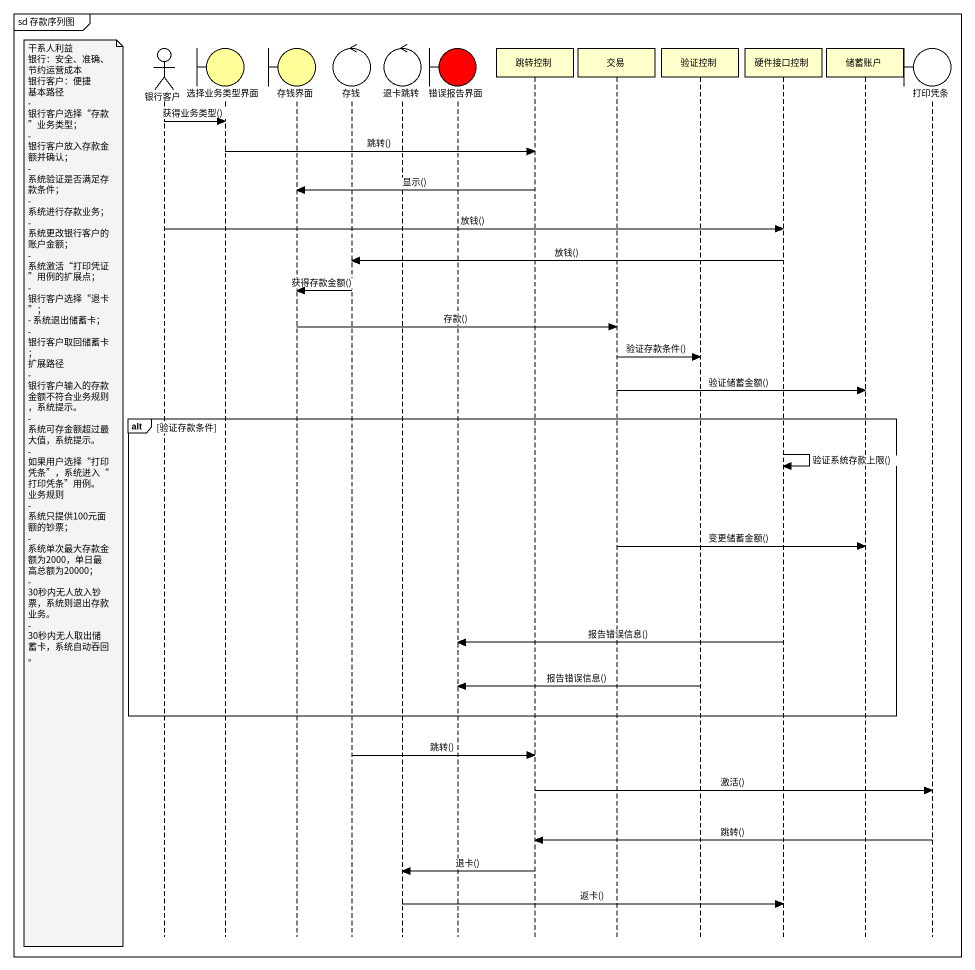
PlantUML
@startuml
mainframe sd 存款序列图
hide footbox
actor 银行客户
boundary 选择业务类型界面 #FFFE99
boundary 存钱界面 #FFFE99
control 存钱
control 退卡跳转
boundary 错误报告界面 #FF0000
participant 跳转控制
participant 交易
participant 验证控制
participant 硬件接口控制
participant 储蓄账户
boundary 打印凭条

银行客户 -> 选择业务类型界面 : 获得业务类型()
选择业务类型界面 -> 跳转控制 : 跳转()
跳转控制 -> 存钱界面 : 显示()
银行客户 -> 硬件接口控制 : 放钱()
硬件接口控制 -> 存钱 : 放钱()
存钱 -> 存钱界面 : 获得存款金额()
存钱界面 -> 交易 : 存款()
交易 -> 验证控制 : 验证存款条件()
交易 -> 储蓄账户 : 验证储蓄金额()
alt 验证存款条件
  硬件接口控制 -> 硬件接口控制 : 验证系统存款上限()
  note left of 银行客户
    干系人利益
    银行：安全、准确、节约运营成本
    银行客户：便捷
    基本路径
    - 银行客户选择“存款”业务类型；
    - 银行客户放入存款金额并确认；
    - 系统验证是否满足存款条件；
    - 系统进行存款业务；
    - 系统更改银行客户的账户金额；
    - 系统激活“打印凭证”用例的扩展点；
    - 银行客户选择“退卡”；
    - 系统退出储蓄卡；
    - 银行客户取回储蓄卡；
    扩展路径
    - 银行客户输入的存款金额不符合业务规则，系统提示。
    - 系统可存金额超过最大值，系统提示。
    - 如果用户选择“打印凭条”，系统进入“打印凭条”用例。
    业务规则
    - 系统只提供100元面额的钞票；
    - 系统单次最大存款金额为2000，单日最高总额为20000；
    - 30秒内无人放入钞票，系统则退出存款业务。
    - 30秒内无人取出储蓄卡，系统自动吞回。
  end note
  交易 -> 储蓄账户 : 变更储蓄金额()
  硬件接口控制 -> 错误报告界面 : 报告错误信息()
  验证控制 -> 错误报告界面 : 报告错误信息()
end
存钱 -> 跳转控制 : 跳转()
跳转控制 -> 打印凭条 : 激活()
打印凭条 -> 跳转控制 : 跳转()
跳转控制 -> 退卡跳转 : 退卡()
退卡跳转 -> 硬件接口控制 : 返卡()
@enduml
